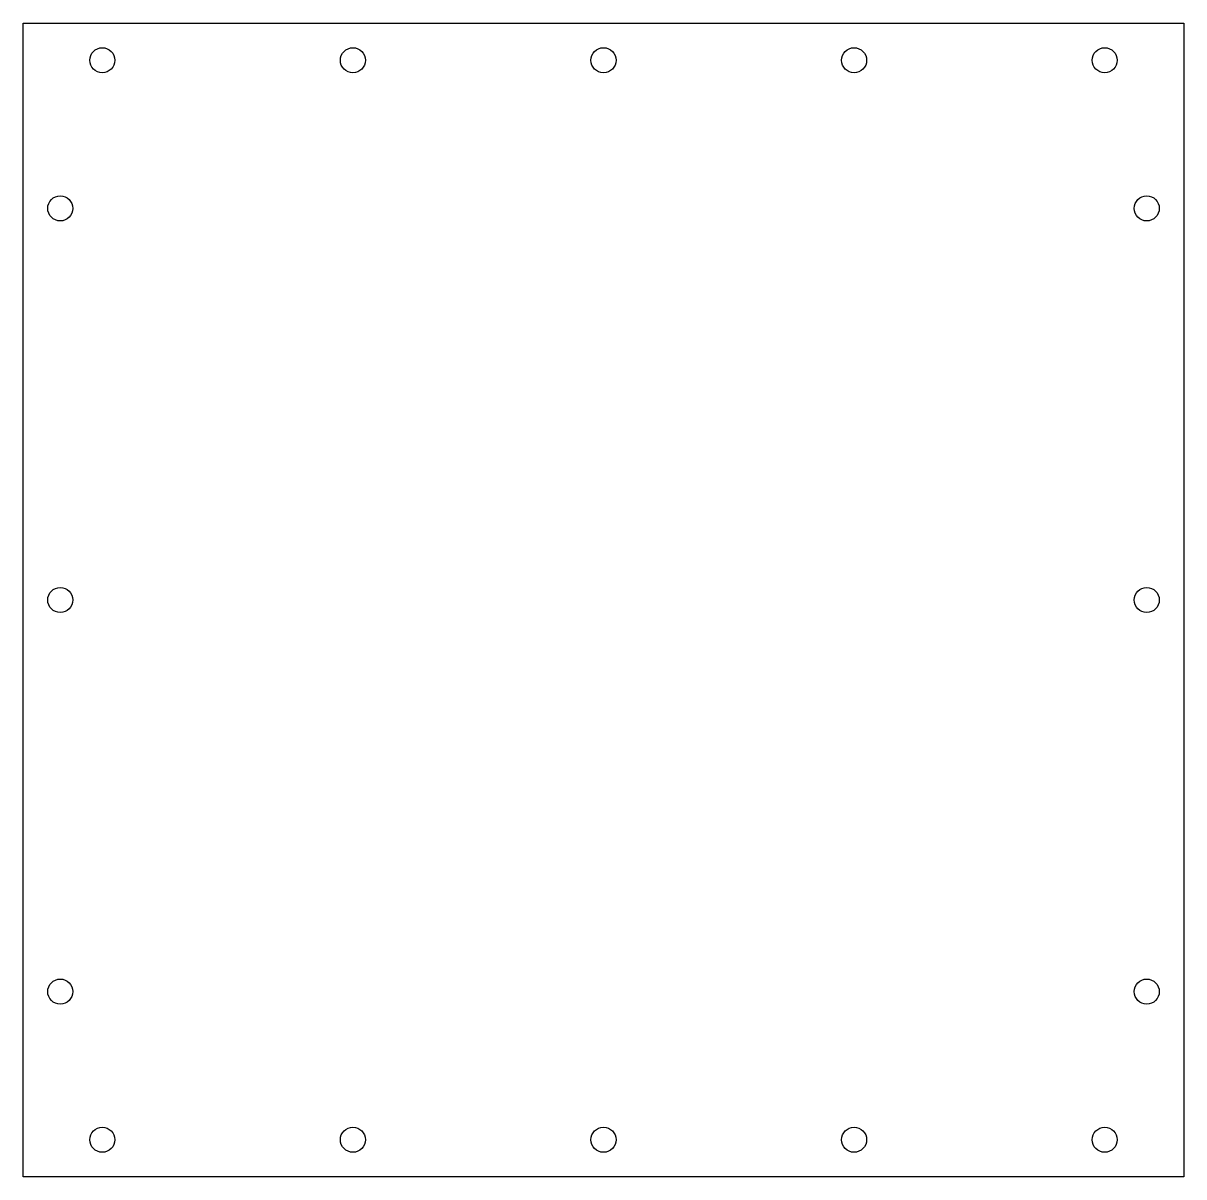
# Model space of a CAD drawing. Header units: millimetres. Extents: x -97 to 373, y -462 to 5.
import ezdxf

# ---------------------------------------------------------------- set-up
doc = ezdxf.new("R2010")
doc.units = ezdxf.units.MM
doc.layers.get('0').update_dxf_attribs({"linetype": 'CONTINUOUS'})

msp = doc.modelspace()

# ---------------------------------------------------------------- linework, layer by layer
msp.add_lwpolyline([(373.3, -462.2), (-96.6, -462.2), (-96.6, 5), (373.3, 5)], close=True)
for centre in [(-64.58, -10), (36.88, -10), (138.35, -10), (239.82, -10), (341.28, -10), (-81.6, -70), (358.3, -70), (-81.6, -228.6), (358.3, -228.6), (-81.6, -387.2), (358.3, -387.2), (-64.58, -447.2), (36.88, -447.2), (138.35, -447.2), (239.82, -447.2), (341.28, -447.2)]:
    msp.add_circle(centre, 5.08)

doc.saveas('drawing.dxf')
